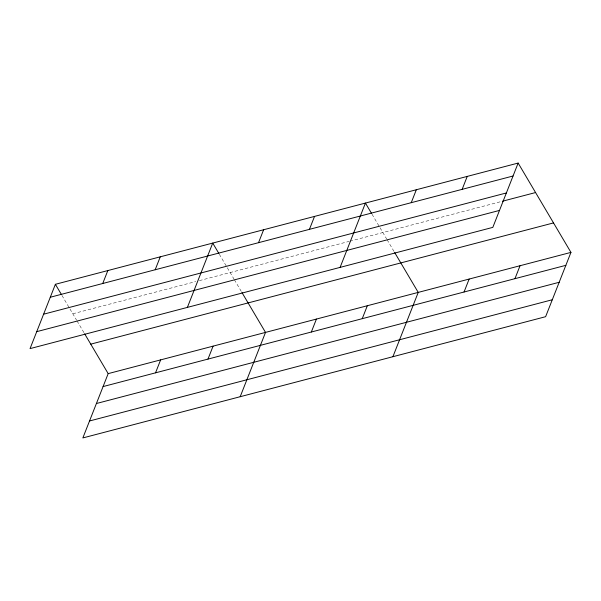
<?xml version="1.0" encoding="UTF-8"?>
<svg xmlns="http://www.w3.org/2000/svg" width="601" height="601" viewBox="0 0 601 601"><rect width="100%" height="100%" fill="white"/><g stroke="black" fill="none" stroke-linecap="round" stroke-linejoin="round"><path stroke-width="0.45" stroke-dasharray="3 2.25" d="M72.804 313.782L195.783 281.561M199.404 280.614L348.926 241.444M349.82 241.211L501.64 201.433M372.027 214.226L379.562 226.975M380.035 227.771L386.638 238.943M387.112 239.746L394.196 251.736M219.312 254.238L226.847 266.979M227.321 267.776L233.924 278.954M234.398 279.75L241.482 291.74M61.971 295.459L69.506 308.2M69.979 308.997L76.582 320.175M77.056 320.972L84.148 332.962"/><path stroke-width="0.9" d="M55.382 284.303L30.05 348.61L492.82 227.373L518.145 163.066L55.382 284.303L61.505 294.655M102.733 283.499L107.827 270.563M84.613 333.758L108.18 373.627L82.855 437.934L545.618 316.697L570.95 252.39L518.145 163.066M155.178 269.759L160.272 256.822M155.531 372.83L160.632 359.886M187.392 307.389L212.724 243.082L218.847 253.442M207.984 359.09L213.077 346.146M258.528 242.684L263.629 229.747M240.19 396.713L265.522 332.406L241.955 292.537M309.432 229.349L314.533 216.413M311.333 332.015L316.426 319.071M340.106 267.377L365.438 203.078L371.553 213.43M362.238 318.673L367.331 305.736M411.242 202.68L416.335 189.736M392.904 356.709L418.236 292.402L394.669 252.533M462.146 189.345L467.24 176.401M464.047 292.003L469.141 279.067M514.952 278.669L520.045 265.725M50.281 297.24L513.051 176.01M43.61 314.195L506.373 192.959M502.526 201.2L535.574 192.545M36.729 331.654L499.491 210.425M90.759 344.148L553.529 222.911M108.18 373.627L570.95 252.39M103.087 386.571L565.849 265.334M96.408 403.519L559.178 282.282M89.526 420.985L552.296 299.749"/></g></svg>
